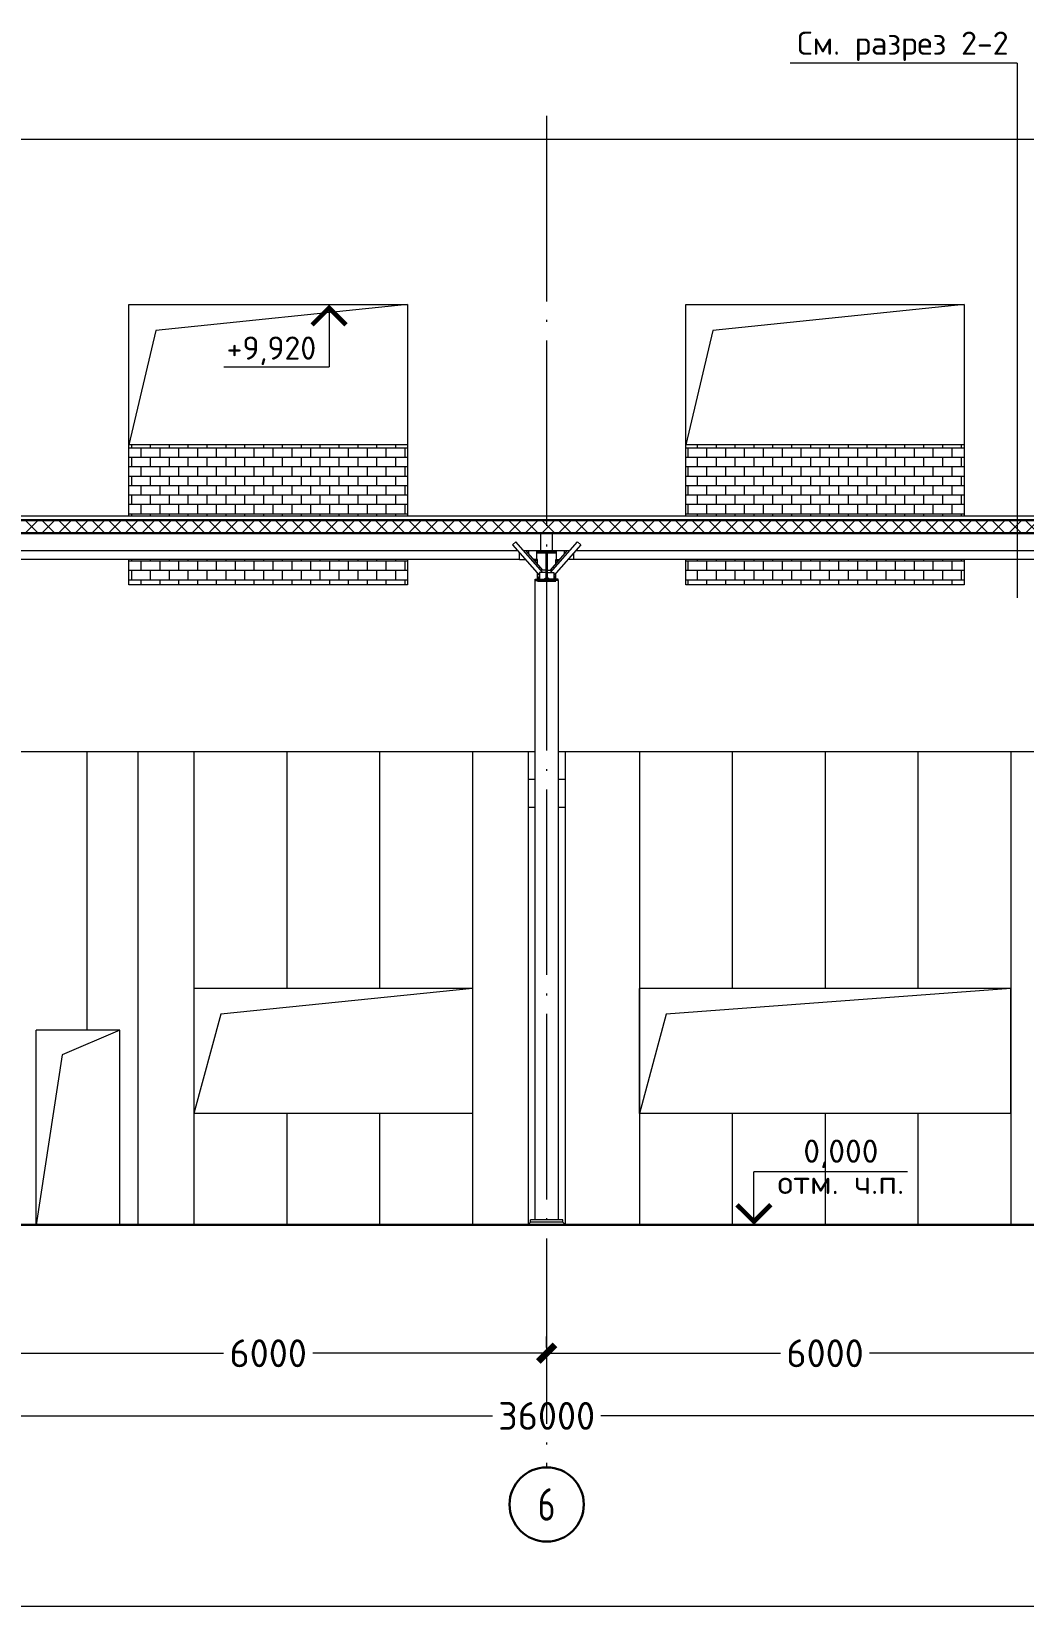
# Model space of a CAD drawing. Extents: x -965262 to 1142518, y -357520 to 71675.
# Drawn here: x -310576 to -299888, y -220285 to -203307 of the extents above; entities that cross this region are included whole.
import ezdxf

# ---------------------------------------------------------------- set-up
doc = ezdxf.new("R2010")
doc.units = 0
doc.header["$LTSCALE"] = 10
doc.linetypes.add('DOTE', pattern=[2.42, 2, -0.2, 0.02, -0.2])
doc.layers.get('0').update_dxf_attribs({"linetype": 'CONTINUOUS', "lineweight": 30})
doc.layers.get('Defpoints').update_dxf_attribs({"linetype": 'CONTINUOUS'})
doc.layers.add('DOTE', color=7, linetype='DOTE', lineweight=9)
doc.styles.add('GOST 2.304', font='isocpeur.ttf', dxfattribs={"width": 0.75, "height": 250})
doc.styles.get("Standard").update_dxf_attribs({"font": 'isocpeur.ttf', "height": 300})
doc.dimstyles.get("Standard").update_dxf_attribs({"dimscale": 100, "dimtxt": 300, "dimasz": 1.8, "dimexe": 1.8, "dimexo": 0.625, "dimgap": 0.9, "dimtad": 0, "dimdec": 0, "dimzin": 0, "dimdsep": 46, "dimtxsty": 'Standard', "dimblk": 'ARCHTICK', "dimcen": 0.9, "dimclrd": 256, "dimclre": 256, "dimclrt": 256, "dimadec": 0, "dimazin": 0, "dimtfac": 1, "dimtdec": 0, "dimtofl": 0, "dimtmove": 0, "dimatfit": 3, "dimfxl": 1, "dimtolj": 1, "dimtzin": 0, "dimlwd": 15, "dimlwe": 15, "dimarcsym": 0})
pattern_1 = [(0, (-343532.66, -364156.34), (0, 101.6), []), (90, (-343532.66, -364156.34), (-101.6, 101.6), [101.6, -101.6])]

# ---------------------------------------------------------------- blocks, each defined once
blk = doc.blocks.new('_ArchTick')
at = {"color": 0, "linetype": 'ByBlock', "lineweight": 0, "const_width": 0.4}
blk.add_lwpolyline([(-0.5, -0.5), (0.5, 0.5)], dxfattribs=at)
blk = doc.blocks.new('*D92')
at = {"lineweight": 15, "transparency": 16777216}
for p, q in [((-311026, -217492), (-311026, -217375)), ((-305026, -217492), (-305026, -217375)), ((-311026, -217555), (-308506, -217555)), ((-305026, -217555), (-307546, -217555))]:
    blk.add_line(p, q, dxfattribs=at)
at = {"layer": 'Defpoints', "color": 0, "lineweight": 15, "transparency": 16777216}
for p in [(-311026, -217555), (-305026, -217555), (-305026, -217555)]:
    blk.add_point(p, dxfattribs=at)
at = {"lineweight": 15, "transparency": 16777216, "xscale": 180, "yscale": 180, "zscale": 180, "rotation": 180}
blk.add_blockref('_ArchTick', (-311026, -217555), dxfattribs=at)
at = {"lineweight": 15, "transparency": 16777216, "xscale": 180, "yscale": 180, "zscale": 180}
blk.add_blockref('_ArchTick', (-305026, -217555), dxfattribs=at)
at = {"lineweight": 15, "transparency": 16777216, "insert": (-308026, -217555), "char_height": 300, "attachment_point": 5}
blk.add_mtext('\\A1;6000', dxfattribs=at)
blk = doc.blocks.new('*D93')
at = {"lineweight": 15, "transparency": 16777216}
for p, q in [((-305026, -217492), (-305026, -217375)), ((-299026, -217492), (-299026, -217375)), ((-305026, -217555), (-302506, -217555)), ((-299026, -217555), (-301546, -217555))]:
    blk.add_line(p, q, dxfattribs=at)
at = {"layer": 'Defpoints', "color": 0, "lineweight": 15, "transparency": 16777216}
for p in [(-305026, -217555), (-299026, -217555), (-299026, -217555)]:
    blk.add_point(p, dxfattribs=at)
at = {"lineweight": 15, "transparency": 16777216, "xscale": 180, "yscale": 180, "zscale": 180, "rotation": 180}
blk.add_blockref('_ArchTick', (-305026, -217555), dxfattribs=at)
at = {"lineweight": 15, "transparency": 16777216, "xscale": 180, "yscale": 180, "zscale": 180}
blk.add_blockref('_ArchTick', (-299026, -217555), dxfattribs=at)
at = {"lineweight": 15, "transparency": 16777216, "insert": (-302026, -217555), "char_height": 300, "attachment_point": 5}
blk.add_mtext('\\A1;6000', dxfattribs=at)
blk = doc.blocks.new('*D96')
at = {"lineweight": 15, "transparency": 16777216}
for p, q in [((-323026, -218168), (-323026, -218050)), ((-287026, -218168), (-287026, -218050)), ((-323026, -218230), (-305611, -218230)), ((-287026, -218230), (-304441, -218230))]:
    blk.add_line(p, q, dxfattribs=at)
at = {"layer": 'Defpoints', "color": 0, "lineweight": 15, "transparency": 16777216}
for p in [(-323026, -218230, -1451), (-323026, -218230), (-287026, -218230)]:
    blk.add_point(p, dxfattribs=at)
at = {"lineweight": 15, "transparency": 16777216, "xscale": 180, "yscale": 180, "zscale": 180, "rotation": 180}
blk.add_blockref('_ArchTick', (-323026, -218230), dxfattribs=at)
at = {"lineweight": 15, "transparency": 16777216, "xscale": 180, "yscale": 180, "zscale": 180}
blk.add_blockref('_ArchTick', (-287026, -218230), dxfattribs=at)
at = {"lineweight": 15, "transparency": 16777216, "insert": (-305026, -218230), "char_height": 300, "attachment_point": 5}
blk.add_mtext('\\A1;36000', dxfattribs=at)
blk = doc.blocks.new('ddd')
at = {"lineweight": 15}
for p, q in [((38622, 105250), (38622, 105435)), ((38622, 105435), (38752, 105435)), ((38752, 105435), (38752, 105250)), ((38356, 105349), (38318, 105316)), ((38318, 105316), (38609, 104985)), ((38646, 105019), (38356, 105349)), ((38727, 105019), (39018, 105349)), ((39055, 105316), (38764, 104985)), ((39018, 105349), (39055, 105316)), ((32979, 105158), (38394, 105158)), ((38394, 105158), (38394, 105230)), ((38394, 105158), (38458, 105158)), ((38646, 105044), (38465, 105250)), ((38494, 105217), (38494, 105250, 1451)), ((38589, 105158), (38546, 105158)), ((38589, 105152), (38551, 105152)), ((38589, 105144), (38558, 105144)), ((38589, 105142), (38560, 105142)), ((38579, 105158), (38579, 105250, 1451)), ((38589, 105239, 1451), (38589, 105250, 1451)), ((38589, 105109), (38589, 105158)), ((38622, 105250), (38752, 105250)), ((38727, 105044), (38909, 105250)), ((38784, 105239, 1451), (38784, 105250, 1451)), ((38784, 105109), (38784, 105158)), ((38784, 105158), (38827, 105158)), ((38784, 105152), (38822, 105152)), ((38784, 105144), (38815, 105144)), ((38784, 105142), (38814, 105142)), ((38794, 105158), (38794, 105250, 1451)), ((38879, 105217), (38879, 105250, 1451)), ((38979, 105158), (38916, 105158)), ((38979, 105158), (38979, 105230)), ((38979, 105158), (44394, 105158)), ((38562, 104931), (38562, 104946)), ((38562, 104946), (38609, 104946, 565)), ((38562, 104931), (38562, 98040)), ((38562, 104931), (38589, 104931, 1451)), ((38562, 104931), (38589, 104931, 1451)), ((38589, 104946), (38589, 105008, 296)), ((38589, 104970), (38609, 104970)), ((38589, 104964), (38609, 104964, 309)), ((38589, 104955), (38609, 104955, 309)), ((38684, 105019), (38609, 105019)), ((38609, 105019), (38609, 104945)), ((38609, 104945), (38660, 104945)), ((38684, 105044), (38624, 105044)), ((38660, 104945), (38684, 104969)), ((38662, 104946, 1183), (38684, 104946, 1451)), ((38671, 104955, 1243), (38684, 104955, 1451)), ((38679, 104964, 1376), (38684, 104964, 1451)), ((38689, 105044), (38749, 105044)), ((38689, 104969), (38689, 105019)), ((38689, 105019), (38764, 105019)), ((38713, 104945), (38689, 104969)), ((38694, 104964, 1376), (38689, 104964, 1451)), ((38703, 104955, 1243), (38689, 104955, 1451)), ((38712, 104946, 1183), (38689, 104946, 1451)), ((38764, 104945), (38713, 104945)), ((38764, 105019), (38764, 104945)), ((38784, 104970), (38764, 104970)), ((38784, 104964), (38764, 104964)), ((38784, 104955), (38764, 104955)), ((38812, 104946), (38764, 104946, 565)), ((38784, 104932, 1451), (38784, 105008, 1451)), ((38812, 104931), (38784, 104931, 1451)), ((38812, 104931), (38784, 104931, 1451)), ((38812, 104931), (38812, 104946)), ((38812, 98040), (38812, 104931)), ((38512, 98015), (38512, 98040)), ((38512, 98040), (38862, 98040)), ((38512, 98015), (38862, 98015)), ((38862, 98015), (38862, 98040))]:
    blk.add_line(p, q, dxfattribs=at)
at = {"extrusion": (1.83697e-16, 0, -1)}
for p, q in [((38589, 105239, 1451), (38784, 105239, 1451)), ((38589, 105233, 1451), (38784, 105233, 1451)), ((38589, 104932, 1451), (38784, 104932, 1451)), ((38589, 104926, 1451), (38784, 104926, 1451))]:
    blk.add_line(p, q, dxfattribs=at)
for p, q in [((38589, 105239, 1451), (38589, 105233, 1451)), ((38684, 105233, 1451), (38684, 104932, 1451)), ((38689, 105233, 1451), (38689, 104932, 1451)), ((38784, 105239, 1451), (38784, 105233, 1451)), ((38589, 104932, 1451), (38589, 104926, 1451)), ((38784, 104932, 1451), (38784, 104926, 1451))]:
    blk.add_line(p, q)

msp = doc.modelspace()

# ---------------------------------------------------------------- hatches: boundary and pattern name
at = {"lineweight": 15}
h = msp.add_hatch(dxfattribs=at)
h.set_pattern_fill('AR-B816', color=1, scale=0.5)
h.set_pattern_definition(pattern_1)
h.paths.add_polyline_path([(-309526, -207761.2), (-306526, -207761.2), (-306526, -209271.2), (-309526, -209271.2)])
h.paths.add_polyline_path([(-309526, -208998.8), (-306526, -208998.8), (-306526, -208531.2), (-309526, -208531.2)])
h = msp.add_hatch(dxfattribs=at)
h.set_pattern_fill('AR-B816', color=1, scale=0.5)
h.set_pattern_definition(pattern_1)
h.paths.add_polyline_path([(-303526, -207761.2), (-300526, -207761.2), (-300526, -209271.2), (-303526, -209271.2)])
h.paths.add_polyline_path([(-303526, -208998.8), (-300526, -208998.8), (-300526, -208531.2), (-303526, -208531.2)])
h = msp.add_hatch(dxfattribs=at)
h.set_pattern_fill('ANSI37', color=30, scale=40)
h.set_pattern_definition([(45, (-343532.66, -367864.93), (-89.80256, 89.80256), []), (135, (-343532.66, -367864.93), (-89.80256, -89.80256), [])])
h.paths.add_polyline_path([(-317461, -208714.2), (-286441, -208714.2), (-286441, -208574.2), (-317461, -208574.2)])

# ---------------------------------------------------------------- linework, layer by layer
for p, q in [((-299956.8, -203649, -3259.8), (-302402.4, -203649, -3259.8)), ((-299956.8, -203649, -3259.8), (-299956.8, -209411.3, -3259.8)), ((-286921, -204471.2, -3259.8), (-323406, -204471.2, -3259.8)), ((-306526, -206251.2, -4711.1), (-309236.6, -206531, -4711.1)), ((-307370.3, -206251.2, -4711.1), (-307370.3, -206920.5, -4711.1)), ((-300526, -206251.2, -4711.1), (-303236.6, -206531, -4711.1)), ((-309236.6, -206531, -4711.1), (-309526, -207761.2, -4711.1)), ((-303236.6, -206531, -4711.1), (-303526, -207761.2, -4711.1)), ((-306526, -207761.2, -4711.1), (-309526, -207761.2, -4711.1)), ((-300526, -207761.2, -4711.1), (-303526, -207761.2, -4711.1)), ((-302792.9, -216171.2, -3259.8), (-302792.9, -215599.3, -3259.8)), ((-305201, -216141.2, -4711.1), (-305229.8, -216170, -4711.1)), ((-304851, -216141.2, -4711.1), (-304822.3, -216170, -4711.1)), ((-296326, -220284.6, -4711.1), (-322426, -220284.6, -4711.1))]:
    msp.add_line(p, q, dxfattribs=at)
at = {"lineweight": 15, "ltscale": 0.3}
for p, q in [((-308502.7, -206920.5, -4711.1), (-307370.3, -206920.5, -4711.1)), ((-301138, -215599.3, -3259.8), (-302792.9, -215599.3, -3259.8))]:
    msp.add_line(p, q, dxfattribs=at)
at = {"color": 30, "extrusion": (-1.83697e-16, 0, -1)}
for p, q in [((-286441, -208574.2, -3259.8), (-317461, -208574.2, -3259.8)), ((-286441, -208714.2, -3259.8), (-317461, -208714.2, -3259.8))]:
    msp.add_line(p, q, dxfattribs=at)
at = {"color": 30, "lineweight": 15, "extrusion": (-1.83697e-16, 0, -1)}
for p, q in [((-286441, -208531.2, -3259.8), (-316591, -208531.2, -3259.8)), ((-305826.2, -213621.2, -3259.8), (-308826.2, -213621.2, -3259.8)), ((-300026, -213621.2, -3259.8), (-304026, -213621.2, -3259.8)), ((-309626.4, -214071.2, -3259.8), (-310526.4, -214071.2, -3259.8)), ((-305826.2, -214971.2, -3259.8), (-308826.2, -214971.2, -3259.8)), ((-300026, -214971.2, -3259.8), (-304026, -214971.2, -3259.8))]:
    msp.add_line(p, q, dxfattribs=at)
at = {"lineweight": 15, "extrusion": (-1.83697e-16, 0, -1)}
for p, q in [((-305336.7, -208906.2, -3259.8), (-310715.4, -208906.2, -3259.8)), ((-305091, -208906.2, -3259.8), (-305270.1, -208906.2, -3259.8)), ((-304782, -208906.2, -3259.8), (-304961, -208906.2, -3259.8)), ((-299336.7, -208906.2, -3259.8), (-304715.4, -208906.2, -3259.8)), ((-305151, -211071.2, -3259.8), (-310901, -211071.2, -3259.8)), ((-299151, -211071.2, -3259.8), (-304901, -211071.2, -3259.8))]:
    msp.add_line(p, q, dxfattribs=at)
at = {"color": 30, "lineweight": 5}
for p, q in [((-309976.4, -214071.2, -3259.8), (-309976.4, -211071.2, -3259.8)), ((-308826.2, -211071.2, -3259.8), (-308826.2, -216171.2, -3259.8)), ((-307826.2, -211071.2, -3259.8), (-307826.2, -213621.2, -3259.8)), ((-306826.2, -211071.2, -3259.8), (-306826.2, -213621.2, -3259.8)), ((-305826.2, -211071.2, -3259.8), (-305826.2, -216171.2, -3259.8)), ((-304026, -211071.2, -3259.8), (-304026, -216171.2, -3259.8)), ((-303026, -211071.2, -3259.8), (-303026, -213621.2, -3259.8)), ((-302026, -211071.2, -3259.8), (-302026, -213621.2, -3259.8)), ((-301026, -211071.2, -3259.8), (-301026, -213621.2, -3259.8)), ((-300026, -211071.2, -3259.8), (-300026, -216171.2, -3259.8)), ((-307826.2, -212171.2, -3259.8), (-307826.2, -213621.2, -3259.8)), ((-306826.2, -212171.2, -3259.8), (-306826.2, -213621.2, -3259.8)), ((-307826.2, -214971.2, -3259.8), (-307826.2, -216171.2, -3259.8)), ((-306826.2, -214971.2, -3259.8), (-306826.2, -216171.2, -3259.8)), ((-303026, -214971.2, -3259.8), (-303026, -216171.2, -3259.8)), ((-302026, -214971.2, -3259.8), (-302026, -216171.2, -3259.8)), ((-301026, -214971.2, -3259.8), (-301026, -216171.2, -3259.8))]:
    msp.add_line(p, q, dxfattribs=at)
at = {"color": 30, "lineweight": 15}
for p, q in [((-309426.4, -216171.2, -3259.8), (-309426.4, -211071.2, -3259.8)), ((-308826.2, -213621.2, -3259.8), (-308826.2, -214971.2, -3259.8)), ((-305826.2, -213621.2, -3259.8), (-308536.8, -213901, -3259.8)), ((-305826.2, -213621.2, -3259.8), (-305826.2, -214971.2, -3259.8)), ((-304026, -214971.2, -3259.8), (-304026, -213621.2, -3259.8)), ((-304026, -213621.2, -3259.8), (-304026, -214971.2, -3259.8)), ((-300026, -213621.2, -3259.8), (-303736.6, -213901, -3259.8)), ((-300026, -214971.2, -3259.8), (-300026, -213621.2, -3259.8)), ((-300026, -213621.2, -3259.8), (-300026, -214971.2, -3259.8)), ((-308536.8, -213901, -3259.8), (-308826.2, -214971.2, -3259.8)), ((-303736.6, -213901, -3259.8), (-304026, -214971.2, -3259.8)), ((-310526.4, -216171.2, -3259.8), (-310526.4, -214071.2, -3259.8)), ((-309626.4, -214071.2, -3259.8), (-310244.4, -214338.3, -3259.8)), ((-309626.4, -216171.2, -3259.8), (-309626.4, -214071.2, -3259.8)), ((-310244.4, -214338.3, -3259.8), (-310526.4, -216171.2, -3259.8))]:
    msp.add_line(p, q, dxfattribs=at)
at = {"lineweight": 15, "ltscale": 100, "extrusion": (0, -1, 0)}
for p, q in [((-305226, -211071.2, -3878.9), (-305226, -216166.2, -3260.4)), ((-304826, -211071.2, -4711.1), (-304826, -216166.2, -4711.1))]:
    msp.add_line(p, q, dxfattribs=at)
at = {"lineweight": 15, "ltscale": 2}
for p, q in [((-305151, -211371.2, -3259.8), (-305226, -211371.2, -3259.8)), ((-304826, -211371.2, -3259.8), (-304901, -211371.2, -3259.8)), ((-305151, -211671.2, -3259.8), (-305226, -211671.2, -3259.8)), ((-304826, -211671.2, -3259.8), (-304901, -211671.2, -3259.8))]:
    msp.add_line(p, q, dxfattribs=at)
at = {"extrusion": (-1.83697e-16, 0, -1)}
msp.add_line((-268616, -216171.2, -3259.8), (-336106, -216171.2, -3259.8), dxfattribs=at)
at = {"lineweight": 15, "elevation": -4711.1}
for points in [[(-309526, -208531.2), (-309526, -206251.2), (-306526, -206251.2), (-306526, -208531.2)], [(-303526, -208531.2), (-303526, -206251.2), (-300526, -206251.2), (-300526, -208531.2)], [(-306526, -208998.8), (-306526, -209271.2), (-309526, -209271.2), (-309526, -208998.8)], [(-300526, -208998.8), (-300526, -209271.2), (-303526, -209271.2), (-303526, -208998.8)]]:
    msp.add_lwpolyline(points, dxfattribs=at)
at = {"lineweight": 15, "const_width": 50}
for points, elevation in [([(-307552.6, -206468.9), (-307370.3, -206286.5), (-307188, -206468.9)], -4711.1), ([(-302975.3, -215953.5), (-302792.9, -216135.8), (-302610.6, -215953.5)], -3259.8)]:
    msp.add_lwpolyline(points, dxfattribs=dict(at, elevation=elevation))
at = {"layer": 'DOTE', "ltscale": 100, "extrusion": (0, -1, 0)}
msp.add_line((-305026, -204216.9, -4711.1), (-305026, -218784.6, -4711.1), dxfattribs=at)
at = {"layer": 'DOTE', "linetype": 'Continuous', "lineweight": 30}
msp.add_circle((-305026, -219184.6, -4711.1), 400, dxfattribs=at)

# ---------------------------------------------------------------- block references
at = {"lineweight": 15, "xscale": -1}
msp.add_blockref('ddd', (-266339.4, -314156.3, -4711.1), dxfattribs=at)

# ---------------------------------------------------------------- texts
at = {"style": 'GOST 2.304'}
for s, p in [(' См. разрез 2-2', (-302486.4, -203557.9, -3259.8)), ('+9,920', (-308474.9, -206844.6, -4711.1))]:
    msp.add_text(s, height=250, dxfattribs=at).set_placement(p)
at = {"char_height": 250, "attachment_point": 5, "style": 'GOST 2.304'}
for s, insert, width in [('{\\W1.05;0,000}', (-301855.8, -215405.4, -3259.8), 1000), ('{\\W1.05;отм. ч.п.}', (-301855.8, -215713.3, -3259.8), 1762.533)]:
    msp.add_mtext(s, dxfattribs=dict(at, insert=insert, width=width))
at = {"layer": 'DOTE', "linetype": 'Continuous', "lineweight": 30, "ltscale": 100, "insert": (-305026, -219184.6, -4711.1), "char_height": 350, "width": 800, "attachment_point": 5, "style": 'GOST 2.304'}
msp.add_mtext('6', dxfattribs=at)

# ---------------------------------------------------------------- dimensions: what is measured, and where the dimension line sits
at = {"lineweight": 15}
for base, p1, p2, picture, middle in [((-305026, -217554.9, -3259.8), (-311026, -217554.9, -3259.8), (-305026, -217554.9, -3259.8), '*D92', (-308026, -217554.9, -3259.8)), ((-299026, -217554.9, -3259.8), (-305026, -217554.9, -3259.8), (-299026, -217554.9, -3259.8), '*D93', (-302026, -217554.9, -3259.8)), ((-323026, -218230, -3259.8), (-287026, -218230, -3259.8), (-323026, -218230, -4711.1), '*D96', (-305026, -218230, -3259.8))]:
    dim = msp.add_linear_dim(base=base, p1=p1, p2=p2, angle=180, dimstyle='Standard', dxfattribs=at)
    dim.commit()
    dim.dimension.update_dxf_attribs({"geometry": picture, "text_midpoint": middle})

doc.saveas('drawing.dxf')
